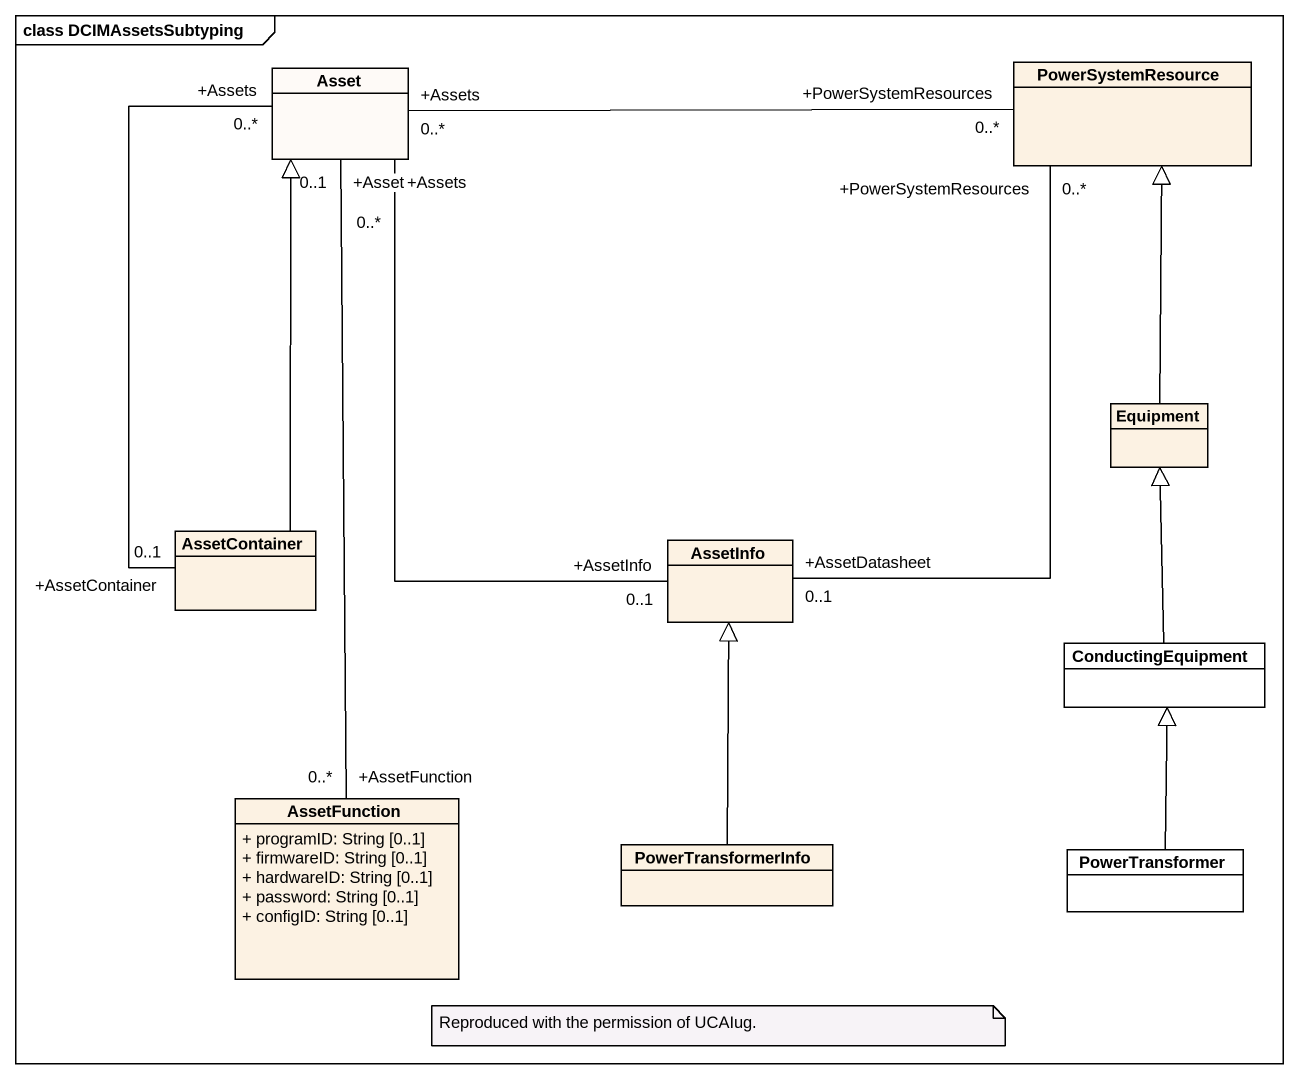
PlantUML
@startuml
mainframe class DCIMAssetsSubtyping
hide circle
hide empty members
skinparam classAttributeIconSize 0
class Asset #FEFAF7
class PowerSystemResource
class Equipment
class AssetContainer
class AssetInfo
class ConductingEquipment #FFFFFF
class AssetFunction {
  + programID: String [0..1]
  + firmwareID: String [0..1]
  + hardwareID: String [0..1]
  + password: String [0..1]
  + configID: String [0..1]
}
class PowerTransformerInfo
class PowerTransformer #FFFFFF
Asset "+Assets\n0..*" -right- "+PowerSystemResources\n0..*" PowerSystemResource
Asset "+Assets\n0..*" -- "+AssetContainer\n0..1" AssetContainer
Asset "+Assets\n0..*" -- "+AssetInfo\n0..1" AssetInfo
Asset "+Asset\n0..1" -- "+AssetFunction\n0..*" AssetFunction
Equipment -up-|> PowerSystemResource
AssetContainer -up-|> Asset
AssetInfo "+AssetDatasheet\n0..1" -up- "+PowerSystemResources\n0..*" PowerSystemResource
ConductingEquipment -up-|> Equipment
PowerTransformerInfo -up-|> AssetInfo
PowerTransformer -up-|> ConductingEquipment
note as N1
  Reproduced with the permission of UCAIug.
end note
@enduml
